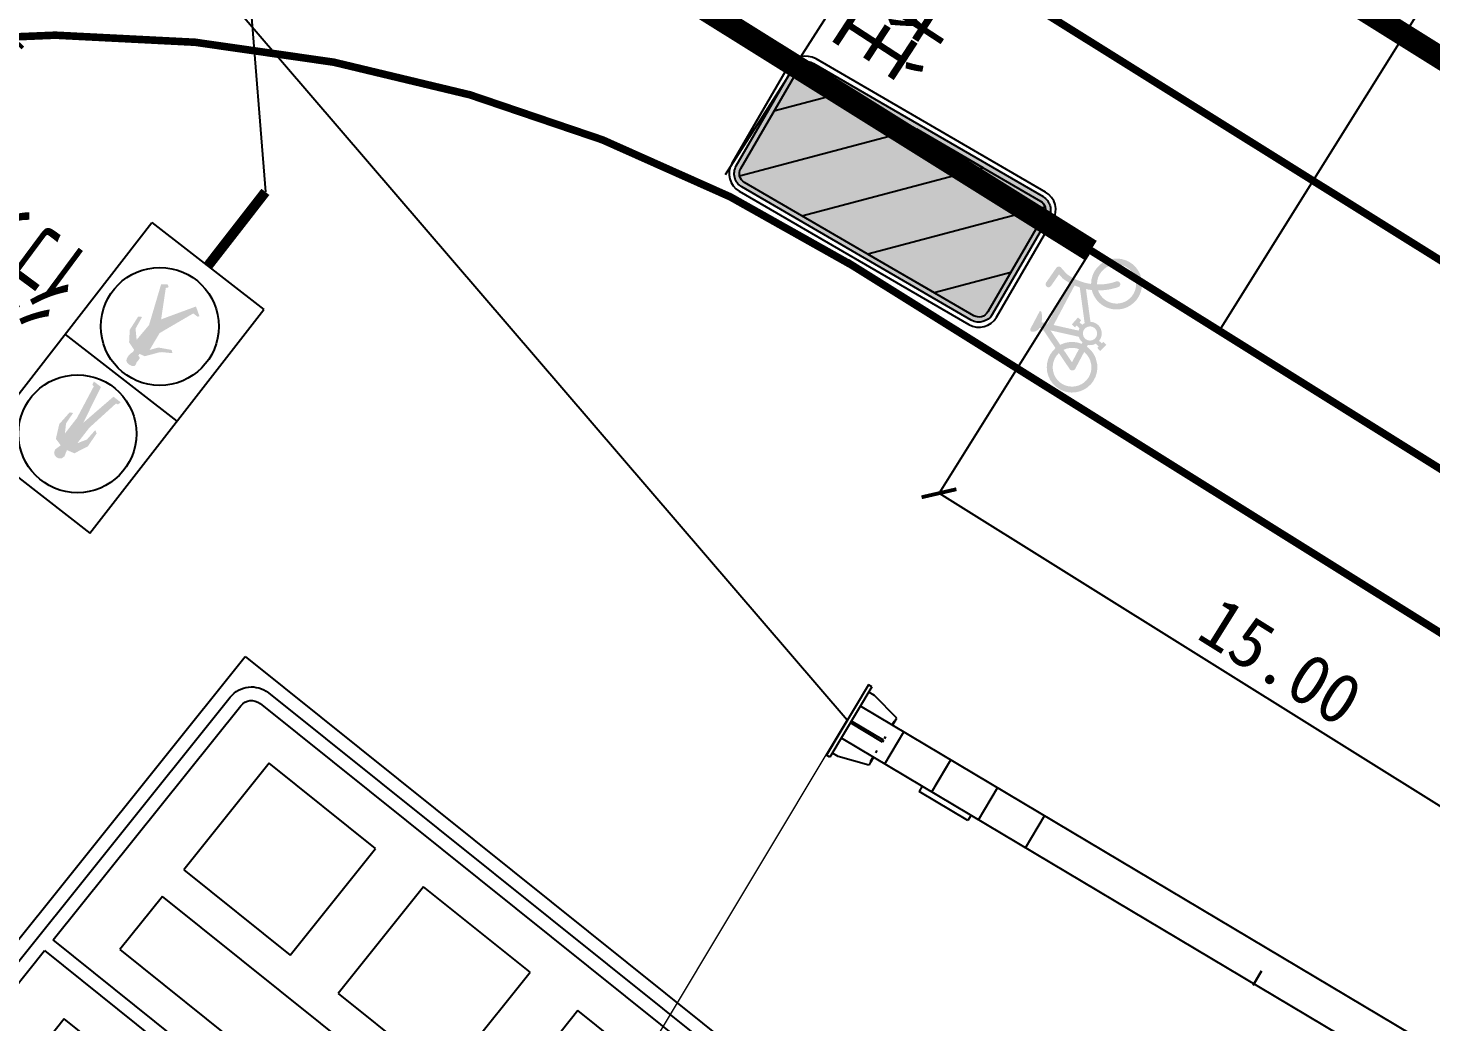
# Model space of a CAD drawing. Header units: millimetres. Extents: x 67546 to 67853, y 50670 to 50921.
# Drawn here: x 67696.48 to 67724.23, y 50739.02 to 50758.68 of the extents above; entities that cross this region are included whole.
import ezdxf

# ---------------------------------------------------------------- set-up
doc = ezdxf.new("R2010")
doc.units = ezdxf.units.MM
doc.linetypes.add('JTSS01', pattern=[6, 2, -4])
doc.linetypes.add('JTSS02', pattern=[2, 1, -1])
for name, color, linetype in [('@-中心线', 2, 'Continuous'), ('@-交通信号', 7, 'Continuous'), ('@-交通标志', 7, 'Continuous'), ('@-设计标注', 7, 'Continuous'), ('@-辅助设计', 4, 'Continuous'), ('@-道路边线', 7, 'Continuous'), ('@-隔离栏', 7, 'Continuous'), ('交通标志', 7, 'Continuous')]:
    doc.layers.add(name, color=color, linetype=linetype)
doc.layers.add('@-道路标线', color=7, linetype='Continuous', lineweight=0)
doc.layers.get('0').off()
doc.styles.add('--黑体', font='simhei.ttf')
doc.styles.add('宋体', font='')
doc.styles.add('黑体', font='simhei.ttf', dxfattribs={"width": 0.8})
doc.styles.get('宋体').set_extended_font_data('SimSun')
doc.linetypes.add('FENCELINE1', pattern='A,6.349999999999998,-2.54,[133,ltypeshp.shx,S=2.54,R=0,X=-2.54,Y=0],-2.54,25.4', length=36.83)
doc.dimstyles.new('标志标注', dxfattribs={"dimtxt": 1, "dimasz": 0.5, "dimexe": 0, "dimexo": 0, "dimgap": 0.25, "dimtad": 1, "dimzin": 0, "dimdsep": 46, "dimtxsty": '--黑体', "dimblk": 'ARCHTICK', "dimcen": 0.09, "dimadec": 0, "dimazin": 0, "dimtfac": 1, "dimtix": 1, "dimtmove": 1, "dimatfit": 0, "dimfxl": 1, "dimtolj": 1, "dimtzin": 0, "dimarcsym": 0})

# ---------------------------------------------------------------- blocks, each defined once
blk = doc.blocks.new('A$C3CD052C4')
at = {"layer": '@-交通信号'}
h = blk.add_hatch(color=256, dxfattribs=at)
h.paths.add_polyline_path([(0.1983859571773792, 4.356085207038632), (0.3037263108562911, 4.182178008431947), (0.3200045453995699, 3.934058719638415), (0.3810483660345199, 3.966599105235218), (0.4013966001366498, 4.275731142948644), (0.2752394003473455, 4.548255585470542), (0.1207051664969185, 4.589344146314033), (0.1368730835529277, 4.649943680897195), (0.157221317771473, 4.715024181221452), (0.1409426421305398, 4.776036930097689), (0.1002470557141351, 4.8142541802099), (0.04286595714802388, 4.829918102943338), (-0.01451514147629496, 4.814254180208081), (-0.05521072783449199, 4.77603693009587), (-0.07148940341721755, 4.715024181205081), (-0.05114116919867229, 4.649943680909928), (-0.03497325220087077, 4.589344146312214), (-0.1895074860512977, 4.548255585452353), (-0.3156646858988097, 4.275731142926816), (-0.2953164516802644, 3.966599105244313), (-0.2342726311035221, 3.934058719632958), (-0.2179943965602433, 4.182178008441042), (-0.1126540429395391, 4.356085207034994), (-0.1126540428813314, 3.967285207005261), (-0.2342726310889702, 3.267445207033234), (-0.279085850372212, 3.25705659617779), (-0.2912468931463081, 3.189701124136263), (-0.1126540429249872, 3.189685207004004), (0.04286595720623154, 3.967285207021632), (0.1983859571919311, 3.189685207022194), (0.3769788072968367, 3.18970112414172), (0.3648177647555713, 3.257056596183247), (0.3200045454141218, 3.267445207024139), (0.1983859571773792, 3.967285207023451)])
h.paths.add_polyline_path([(-0.06118429476919118, 1.636378291499568), (-0.3482229192304658, 0.9205713478113466), (-0.4579572204529541, 0.9188305799580121), (-0.4771172687906073, 0.8874937784821668), (-0.3065058634529123, 0.7793136970540218), (0.08171556417073589, 1.403055258662789), (0.3901159533270402, 0.8554683633010427), (0.3610900809726445, 0.822830726599932), (0.3647185906738741, 0.7974457475393137), (0.4082571785402251, 0.7793136970467458), (0.506219883376616, 0.8590945566884329), (0.2014475629403023, 1.638771373256532), (0.2159607196663273, 2.019543891745343), (0.3683466593938647, 1.85998217249653), (0.408250562948524, 1.595980882662843), (0.4737198686198099, 1.636111189556686), (0.4445396291994257, 1.94701568977689), (0.3030383364821319, 2.150094438551605), (0.1325111714249942, 2.208116783383957), (0.1252545931201894, 2.251633812893488, 0.2072279350689316), (0.1346140927344095, 2.450030692549262, 0.0711061981058181), (0.1193633821385447, 2.472137523831407, 0.0975891202728249), (0.1034852991870139, 2.48372346323049, 0.0222332267681968), (0.08456203251262195, 2.491531811232562, 0.0407986121601978), (0.07378418094594963, 2.494460636444273, 0.0459787038497324), (0.04555813709157519, 2.49706172911101, 0.0363583218134128), (0.009835170960286632, 2.494460636444273, 0.02830864803348), (-0.00935821476741694, 2.490530535462312, 0.0246906909628924), (-0.03075985630857758, 2.483723463228671, 0.079384576499933), (-0.05583795587881468, 2.469505774046411, 0.1243502617140169), (-0.06706480044522323, 2.454712290782481, 0.0811445592898371), (-0.07183741006883793, 2.435193731856998, 0.0695555518301039), (-0.0704105976910796, 2.411836468469119, 0.0047304574096672), (-0.06829578496399336, 2.401883111553616, 0.0090106909384495), (-0.06704230702598579, 2.39668994594831, 0.057141586892112), (-0.06096273110597394, 2.380969756777631, -0.0682413411958788), (-0.05615765994298272, 2.367678773531225, -0.1243534000053011), (-0.05688904688577168, 2.34781299745373, 0.0894556629479959), (-0.05978576498455368, 2.320536050174269, 0.0148189027599731), (-0.05776430989499204, 2.300840494513977, -0.0224194918720017), (-0.05592311613145284, 2.279750535453786, 0.0428473774026392), (-0.05615765994298272, 2.26976586341334, 0.1828745618122536), (-0.05377668564324267, 2.264489678782411, 0.101618928131842), (-0.04527257199515589, 2.258886470561265, 0.0299215739039949), (-0.001733984012389556, 2.249434136931086), (-0.001733984012389556, 2.204490589996567), (-0.1098946226702537, 2.1785597586113), (-0.1807460487616481, 2.085614511275708), (-0.2914515398006188, 1.939557423202132), (-0.3313056047336431, 1.904149619640521), (-0.5062198836385505, 1.793500335124918), (-0.4530814243044006, 1.753666386819532), (-0.2629672755283536, 1.852729243923022), (-0.2161719821888255, 1.877593834708023), (-0.1098946225974942, 2.021437714965941)])
for p, q in [((-1.402307950018439, 5.60923179994461), (-1.402307949960232, -1.2732925824821e-11)), ((1.402307949902024, 5.609231799970075), (-1.402307950018439, 5.60923179994461)), ((1.402307949902024, 5.609231799970075), (1.402307949960232, 1.2732925824821e-11)), ((1.402307949989336, 2.804615899991404), (-1.402307950047543, 2.804615899995042)), ((1.402307949960232, 1.2732925824821e-11), (-1.402307949960232, -1.2732925824821e-11))]:
    blk.add_line(p, q, dxfattribs=at)
at = {"layer": '@-交通信号', "color": 1}
blk.add_circle((-1.01863406598568e-10, 4.206923849938903), 1.166399999991831, dxfattribs=at)
at = {"layer": '@-交通信号', "color": 3}
blk.add_circle((0.01579213106015231, 1.529717030643951), 1.166399999991831, dxfattribs=at)
blk = doc.blocks.new('A$C5D3B22B4')
at = {"layer": '@-交通信号'}
for p, q in [((0.4413993451016722, 17.24206643283105), (1.1784147653525, 17.24206643283105)), ((0.4413993451016722, 17.24206643283105), (0.4413993451016722, 16.72376884262667)), ((1.105069848650601, 17.24206643283105), (0.5147442618035711, 17.24206643283105)), ((1.105069848650601, 17.24206643283105), (0.5147442618035711, 17.24206643283105)), ((0.5147442618035711, 17.24206643283105), (0.5147442618035711, 17.24206643283105)), ((0.5147442618035711, 17.24206643283105), (0.5147442618035711, 17.24206643283105)), ((0.5147442618035711, 17.24206643283105), (0.5147442618035711, 17.24206643283105)), ((1.1784147653525, 17.24206643283105), (1.1784147653525, 0.0809907138827839)), ((1.1784147653525, 17.07442647273456), (0.4413993451016722, 17.07442647273456)), ((0.1153616927622352, 16.70260056157349), (0.1153616927622352, 15.69368050578487)), ((0.1153616927622352, 16.70260056157349), (0.2495233541849302, 16.70260056157349)), ((0.1824425234663067, 16.70260056157349), (0.1824425234663067, 15.69368050578487)), ((0.2495233541849302, 16.70260056157349), (0.809907055227086, 16.76442361522641)), ((0.2495233541849302, 16.70260056157349), (0.2495233541849302, 15.69368050578487)), ((0.809907055227086, 16.76442361522641), (0.809907055227086, 15.51163263688795)), ((0.809907055227086, 15.5105133279194), (0.809907055227086, 16.69353855771806)), ((-13.85681291895162, 16.3839729569936), (-19.01916506013367, 16.36813209847242)), ((-6.75872682291083, 16.40460298876314), (-13.85681291895162, 16.3839729569936)), ((0.1153616927622352, 16.44111264106868), (-6.75872682291083, 16.40460298876314)), ((-0.02233867958420888, 16.63465959109271), (-0.6277825429860968, 16.49763751473802)), ((-0.6277825429860968, 16.49763751473802), (-0.6277825429860968, 16.43890202417424)), ((0.1153616927622352, 16.63465959109271), (-0.02233867958420888, 16.63465959109271)), ((-19.01916506013367, 16.36813209847242), (-19.33041515065997, 16.36658324647942)), ((-0.627029175448115, 16.21960691784443), (-0.6268592473934405, 16.17667414951393)), ((-0.627029175448115, 16.21960691784443), (0.1153616927622352, 16.21960691784443)), ((-0.6268592473934405, 16.17667414951393), (0.1153616927622352, 16.17667414951393)), ((-19.01916506013367, 16.01543425421369), (-19.29370332800318, 16.01717393904255)), ((-13.85373341885861, 16.00429684719165), (-19.01916506013367, 16.01543425421369)), ((-6.75872682291083, 15.98979226334086), (-13.85373341885861, 16.00429684719165)), ((0.1153616927622352, 15.95516842628967), (-6.75872682291083, 15.98979226334086)), ((-0.6277825429860968, 15.95726485926753), (-0.6277825429860968, 15.90975372742651)), ((-0.02233867958420888, 15.77273165107181), (-0.6277825429860968, 15.90975372742651)), ((0.1153616927622352, 15.77273165107181), (-0.02233867958420888, 15.77273165107181)), ((0.1153616927622352, 15.69368050578487), (0.2495233541849302, 15.69368050578487)), ((0.5147442618035711, 15.50372726831847), (0.2495233541849302, 15.69368050578487)), ((0.4413993451016722, 15.55625745722318), (0.4413993451016722, 0.0809907138827839)), ((0.5147442618035711, 15.50372726831847), (0.809907055227086, 15.50372726831847)), ((0.8904059988853987, 9.580596452478858), (1.212401773533202, 9.580596452478858)), ((0.8913895225996384, 9.577645881428907), (1.215352344690473, 9.577645881428907)), ((1.1784147653525, 4.319504131372014), (0.4413993451016722, 4.319504131372014)), ((1.1784147653525, 3.239628098528556), (0.4413993451016722, 3.239628098528556)), ((1.175710075112875, 3.065762893780629), (1.299130259663798, 3.065762893780629)), ((1.299130259663798, 3.065762893780629), (1.299130259663798, 1.940892026235815)), ((1.029931805227534, 2.159752065686916), (0.4413993451016722, 2.159752065686916)), ((1.1784147653525, 2.159752065686916), (0.4413993451016722, 2.159752065686916)), ((1.175710075112875, 2.160546679939216), (0.4441040353267454, 2.160546679939216)), ((1.028128678401117, 2.160546679939216), (0.4441040353267454, 2.160546679939216)), ((1.175710075112875, 1.940892026235815), (1.299130259663798, 1.940892026235815)), ((1.1784147653525, 1.079876032843458), (0.4413993451016722, 1.079876032843458)), ((0.2806895182875451, 0.8188976695801102), (0.1196916309563676, 0.2151556149183307)), ((0.3671628650772618, 0.8188976695801102), (0.2806895182875451, 0.8188976695801102)), ((0.4413993451016722, 0.8099070246335032), (0.3543977392691886, 0.8099070246335032)), ((0.4441040353267454, 0.8188976695801102), (0.3576306885224767, 0.8188976695801102)), ((0.3820061610458652, 0.8099070246335032), (0.4359999647276709, 0.8099070246335032)), ((0.7113683635107009, 0.8099070246335032), (0.7545634064445039, 0.8099070246335032)), ((0.7114995000010822, 0.8188976695801102), (0.7544322699541226, 0.8188976695801102)), ((0.7884406702505657, 0.8188976695801102), (0.7884406702505657, 0.0809907138827839)), ((0.7884406702505657, 0.8188976695801102), (0.8313734402036062, 0.8188976695801102)), ((0.8313734402036062, 0.8188976695801102), (0.8313734402036062, 0.0809907138827839)), ((1.029931805227534, 0.8099070246335032), (1.08392560890934, 0.8099070246335032)), ((1.175710075112875, 0.8188976695801102), (1.284665417959332, 0.8188976695801102)), ((1.1784147653525, 0.8099070246335032), (1.28803570799937, 0.8099070246316842)), ((1.252651245362358, 0.8188976695801102), (1.361606588208815, 0.8188976695801102)), ((1.361606588208815, 0.8188976695801102), (1.522604475525441, 0.2151556149183307)), ((0, 0.0809907138827839), (1.61981411043962, 0.0809907138827839)), ((0, 0.0809907138827839), (0, 0)), ((0, 0), (1.61981411043962, 0)), ((0.1196916309563676, 0.2151556149183307), (0.1196916309563676, 0.0809907138827839)), ((1.522604475525441, 0.2151556149183307), (1.522604475525441, 0.0809907138827839)), ((1.61981411043962, 0.0809907138827839), (1.61981411043962, 0))]:
    blk.add_line(p, q, dxfattribs=at)
blk = doc.blocks.new('A$C1B03350C')
at = {"layer": '@-交通标志'}
for p, q in [((23.47153971344466, 21.95275143500765), (0.5451946053095043, 20.91102217337463)), ((24.39071259153074, 1.723623394561557), (23.47153971344466, 21.95275143500765)), ((22.6746302303532, 21.64626281267845), (1.36661536514525, 20.67806738127836)), ((22.68688586872535, 21.37654110548025), (1.378871003517403, 20.40834567408016)), ((23.23848725849761, 15.18519747811948), (22.96886321425204, 21.11907503663967)), ((24.08422396925975, 2.520532877798514), (23.23858492140657, 21.13133067501182)), ((15.23855586949734, 20.22726749971041), (17.93577294104266, 20.34982388343193)), ((17.93577294104266, 20.34982388343193), (18.05816955404821, 17.65259955812068)), ((19.14952062320894, 20.40497425610662), (21.84673769475425, 20.52753063982816)), ((19.2719172362727, 17.70774993079538), (19.14952062320894, 20.40497425610662)), ((21.84673769475425, 20.52753063982816), (21.96913430781801, 17.8303063145169)), ((11.32759111572754, 20.04956074331417), (14.02480818727285, 20.17211712703572)), ((14.02480818727285, 20.17211712703572), (14.14720480033661, 17.47489280172447)), ((15.3609524825029, 17.53004317439915), (15.23855586949734, 20.22726749971041)), ((21.96913430781801, 17.8303063145169), (19.2719172362727, 17.70774993079538)), ((18.05816955404821, 17.65259955812068), (15.3609524825029, 17.53004317439915)), ((7.565160849075752, 16.50012086982603), (21.99977340357377, 17.15600204964283)), ((21.99977340357377, 17.15600204964283), (22.06097171013475, 15.80738988692172)), ((22.06097171013475, 15.80738988692172), (7.626359155578527, 15.15150870710492)), ((1.3910289789806, 14.19249076997509), (23.23848725849761, 15.18519747811948)), ((23.25074289686977, 14.91547577090675), (1.403284617352753, 13.92276906276236)), ((23.53262257948749, 8.711876505173832), (23.25074289686977, 14.91547577090675)), ((19.4426703763916, 13.93160850084966), (22.13988744793691, 14.05416488457119)), ((22.13988744793691, 14.05416488457119), (22.26228406100067, 11.35694055924539))]:
    blk.add_line(p, q, dxfattribs=at)
for major_axis, ratio, start_param, end_param in [((-0.3818376618308354, 0.3818376618308354), 0.999999999997, 3.972397671792172, 5.543193998575517), ((-0.1909188309345989, 0.1909188309345989), 0.9999999998229844, 3.97239767187882, 5.543193998487643)]:
    blk.add_ellipse((22.69914150709751, 21.10681939826751), major_axis=major_axis, ratio=ratio, start_param=start_param, end_param=end_param, dxfattribs=at)
blk = doc.blocks.new('A$C348E0356')
at = {"layer": '交通标志', "lineweight": 15}
h = blk.add_hatch(color=1, dxfattribs=at)
h.paths.add_polyline_path([(3.003229652764275, 1.581825583154568), (2.699315253586973, 2.053429645515278), (2.345612207427619, 1.825493846656171), (2.649526606546714, 1.35388978429546)])
h.paths.add_polyline_path([(1.699794109328649, 2.827652479812969), (2.00370850827312, 2.356048417277634), (2.357411554490681, 2.58398421613674), (2.053497155546209, 3.055588278657522)])
h.paths.add_polyline_path([(2.00370850827312, 2.356048417277634), (1.473153939063194, 2.014144718996249), (1.815057638159487, 1.483590148374786), (2.345612207427619, 1.825493846656171), (2.212649657740256, 2.031820624353712)])
h.paths.add_polyline_path([(2.11897203727858, 1.011986086014075), (1.815057638159487, 1.483590148374786), (1.284503068891353, 1.141686450093402), (1.588417468068655, 0.6700823877326914)])
h.paths.add_polyline_path([(1.169239540060515, 2.485748781531583), (0.6386849708505907, 2.143845083250199), (0.9425993697950616, 1.672241020714864), (1.473153939063194, 2.014144718996249)])
h.paths.add_polyline_path([(0.9425993697950616, 1.672241020714864), (0.5888963236357087, 1.444305221855755), (0.9308000227320008, 0.9137506512342952), (1.284503068891353, 1.141686450093402), (1.151540519262198, 1.348013227790942)])
at = {"layer": '交通标志', "lineweight": 25}
for p, q in [((1.768577406415715, 3.497717086982446), (6.21755607426e-05, 2.358038092701462)), ((1.863550656125879, 3.350340817545656), (0.0950354252709076, 2.210661823264671)), ((1.863550656125879, 3.350340817545656), (1.768577406415715, 3.497717086982446)), ((2.053497155546209, 3.055588278657522), (1.699794109328649, 2.827652479812969)), ((2.357411554490681, 2.58398421613674), (2.053497155546209, 3.055588278657522)), ((1.699794109328649, 2.827652479812969), (1.169239540060515, 2.485748781531583)), ((2.00370850827312, 2.356048417277634), (1.699794109328649, 2.827652479812969)), ((2.357411554490681, 2.58398421613674), (2.00370850827312, 2.356048417277634)), ((2.699315253586973, 2.053429645515278), (2.357411554490681, 2.58398421613674)), ((0.0950354252709076, 2.210661823264671), (6.21755607426e-05, 2.358038092701462)), ((1.169239540060515, 2.485748781531583), (0.6386849708505907, 2.143845083250199)), ((1.473153939063194, 2.014144718996249), (1.169239540060515, 2.485748781531583)), ((2.00370850827312, 2.356048417277634), (1.473153939063194, 2.014144718996249)), ((2.345612207427619, 1.825493846656171), (2.00370850827312, 2.356048417277634)), ((3.003229652764275, 1.581825583154568), (2.566352703957818, 2.259756423212819)), ((0.6386849708505907, 2.143845083250199), (0.2849819246330298, 1.91590928439109)), ((0.9425993697950616, 1.672241020714864), (0.6386849708505907, 2.143845083250199)), ((1.473153939063194, 2.014144718996249), (0.9425993697950616, 1.672241020714864)), ((1.815057638159487, 1.483590148374786), (1.473153939063194, 2.014144718996249)), ((2.649526606546714, 1.35388978429546), (2.212649657740256, 2.031820624353712)), ((2.699315253586973, 2.053429645515278), (2.345612207427619, 1.825493846656171)), ((0.5888963236357087, 1.444305221855755), (0.2849819246330298, 1.91590928439109)), ((0.9425993697950616, 1.672241020714864), (0.5888963236357087, 1.444305221855755)), ((1.284503068891353, 1.141686450093402), (0.9425993697950616, 1.672241020714864)), ((2.11897203727858, 1.011986086014075), (1.68209508853033, 1.689916926072328)), ((2.345612207427619, 1.825493846656171), (1.815057638159487, 1.483590148374786)), ((0.9308000227320008, 0.9137506512342952), (0.5888963236357087, 1.444305221855755)), ((1.815057638159487, 1.483590148374786), (1.284503068891353, 1.141686450093402)), ((3.003229652764275, 1.581825583154568), (2.649526606546714, 1.35388978429546)), ((1.234714421851094, 0.442146588873584), (0.7978374730446376, 1.120077428931835)), ((1.284503068891353, 1.141686450093402), (0.9308000227320008, 0.9137506512342952)), ((1.588417468068655, 0.6700823877326914), (1.151540519262198, 1.348013227790942)), ((3.193176151951773, 1.287073044106364), (1.424660921038593, 0.1473940498253796)), ((3.288149401603732, 1.139696774669572), (1.519634170748758, 1.7780388589e-05)), ((2.649526606546714, 1.35388978429546), (2.11897203727858, 1.011986086014075)), ((3.288149401603732, 1.139696774669572), (3.193176151951773, 1.287073044106364)), ((2.11897203727858, 1.011986086014075), (1.588417468068655, 0.6700823877326914)), ((1.588417468068655, 0.6700823877326914), (1.234714421851094, 0.442146588873584)), ((1.519634170748758, 1.7780388589e-05), (1.424660921038593, 0.1473940498253796))]:
    blk.add_line(p, q, dxfattribs=at)
for centre, major_axis, ratio, start_param, end_param in [((1.958523905836044, 3.202964548094313), (0.0132628393479032, 0.1748249984116091), 0.9999999976595978, 0.648165981041317, 3.789758634631108), ((0.1900086749810725, 2.06328555382788), (-0.1748249984686601, 0.0132628393522313), 0.999999997006934, 2.218962305269292, 5.360554958859085), ((3.098202902416232, 1.434449313717776), (-0.1748249984686601, 0.0132628393522313), 0.999999997006934, -0.9226303483204992, 2.218962305269292), ((1.329687671561259, 0.2947703194367932), (0.0132628393608787, 0.1748249985826468), 0.9999999959073038, 3.789758633994535, 6.931351287584327)]:
    blk.add_ellipse(centre, major_axis=major_axis, ratio=ratio, start_param=start_param, end_param=end_param, dxfattribs=at)
blk = doc.blocks.new('A$C3C0A0687')
at = {"layer": '交通标志', "linetype": 'ByBlock', "lineweight": -3}
for points in [[(0.51630682812538, 0.9557776210713198), (0.2803620946360752, 0.9608847109484486), (0.259674049098976, 0.0051084273000015), (0.4956187825882809, 1.3374228729e-06)], [(0.2649107784296911, 0.5038333508418873, 1), (-2.7183474567e-06, 0.5038333508418873, 1)]]:
    blk.add_hatch(color=14, dxfattribs=at).paths.add_polyline_path(points)
at = {"layer": '交通标志', "color": 14}
blk.add_circle((0.1324540300411172, 0.5038333508418873), 0.1324567483885739, dxfattribs=at)
blk = doc.blocks.new('A$C59555438')
at = {"layer": '交通标志'}
h = blk.add_hatch(color=1, dxfattribs=at)
edge = h.paths.add_edge_path(flags=16)
edge.add_arc((0.3505040291111072, -0.2000641846525468), 0.2015999999999083, 105.28331680243821, 195.2833168024382, ccw=False)
edge.add_line((0.2973638451967417, -0.0055939276630852), (5.360870505988714, 1.378040152772654))
edge.add_arc((5.414010689903078, 1.183569895783192), 0.2015999999999011, 15.283316802438208, 105.28331680244241, ccw=False)
edge.add_line((5.608480946892087, 1.236710079697104), (6.193512939698848, -0.9042558261298836))
edge.add_arc((5.999042682709839, -0.957396010043567), 0.2015999999998938, -74.71668319756589, 15.283316802438208, ccw=False)
edge.add_line((6.052182866622387, -1.151866267033027), (0.9886762058304157, -2.535500347468768))
edge.add_arc((0.9355360219160502, -2.34103009047908), 0.2015999999999011, 195.2833168024382, 285.2833168024382, ccw=False)
edge.add_line((0.7410657649270433, -2.394170274392763), (0.1560337721202814, -0.2532043685657754))
edge = h.paths.add_edge_path()
edge.add_arc((0.3503419572534767, -0.1999667472398414), 0.302399999999848, 105.28331680243821, 195.2833168024382, ccw=False)
edge.add_line((0.2706316813819285, 0.0917386382445784), (5.334390413281653, 1.475441598648558))
edge.add_arc((5.414100689153202, 1.18373621316391), 0.302399999999848, 15.283316802436786, 105.28331680243821, ccw=False)
edge.add_line((5.705806074638529, 1.263446489034095), (6.290910140045524, -0.8777831715638058))
edge.add_arc((5.999204754560196, -0.9574934474339896), 0.302399999999848, -74.71668319756168, 15.283316802438208, ccw=False)
edge.add_line((6.078915030429924, -1.249198832918409), (1.015156298530199, -2.632901793322389))
edge.add_arc((0.9354460226604712, -2.341196407837741), 0.3023999999998553, 195.2833168024382, 285.2833168024382, ccw=False)
edge.add_line((0.6437406371751422, -2.420906683708153), (0.05863657176814741, -0.2796770231102528))
for points in [[(2.254681827422053, -2.189556589226748), (3.715157706097762, -1.790472647057248), (5.513923373892131, 1.358669911795209, 0.19887857131623), (5.360870506072387, 1.378040152808353), (4.094864884389901, 1.032096394553322)], [(0.3955562100963739, -1.12975365046673), (0.7410657650125358, -2.394170274357747, 0.198946163876398), (0.8356233380946132, -2.516130106418776), (2.634389005716446, 0.6330124523843621), (1.17391312721698, 0.2339285102629444)], [(5.175633584771317, -1.391388704888339), (6.052182866707878, -1.151866266997557, 0.4142135623731015), (6.193512939784341, -0.904255826094868), (5.953990501893699, -0.0277065441587444)]]:
    blk.add_hatch(color=1, dxfattribs=at).paths.add_polyline_path(points)
at = {"layer": '交通标志', "true_color": 0xffffff}
for points in [[(5.953990501893696, -0.0277065441587435), (5.608480946977579, 1.236710079732119, 0.1989461638801886), (5.513923373892131, 1.358669911795209), (3.715157706097762, -1.79047264705725), (5.175633584771319, -1.391388704888339)], [(4.094864884389901, 1.032096394553322), (2.634389005716448, 0.6330124523843624), (0.8356233380946132, -2.516130106418776, 0.1988785713200205), (0.9886762059159082, -2.535500347433525), (2.254681827422053, -2.189556589226748)], [(1.17391312721698, 0.2339285102629444), (0.2973638452822342, -0.0055939276273875, 0.4142135623730847), (0.1560337722057739, -0.2532043685307599), (0.3955562100963739, -1.12975365046673)]]:
    blk.add_hatch(color=7, dxfattribs=at).paths.add_polyline_path(points)
at = {"layer": '交通标志', "color": 1}
for points in [[(0.5464096677369527, -2.447644689311118, 0.414213562373091), (1.041630549543697, -2.730304835463357), (6.10565303610565, -1.346529802489839, 0.414213562373091), (6.388313182256754, -0.8513089206835502), (5.803137044251343, 1.290184494685945, 0.414213562373091), (5.307916162444597, 1.572844640838184), (0.2438936758826458, 0.1890696078644396, 0.414213562373091), (-0.038766470268456, -0.3061512739420777), (0.5464096677369527, -2.447644689311118)], [(0.0586365718536399, -0.2796770230750099, -0.4142135623730951), (0.270631681467421, 0.09173863827959401), (5.334390413368963, 1.475441598683801, -0.414213562373091), (5.705806074722204, 1.263446489069564), (6.290910140131018, -0.87778317152879, -0.414213562373091), (6.078915030515418, -1.249198832883166), (1.015156298615693, -2.632901793286919, -0.414213562373091), (0.6437406372606347, -2.420906683673138), (0.0586365718536399, -0.2796770230750099)], [(0.1560337722057739, -0.2532043685307599, -0.4142135623730847), (0.2973638452822342, -0.0055939276273875), (5.360870506072387, 1.378040152808353, -0.4142135623731015), (5.608480946977579, 1.236710079732119), (6.193512939784341, -0.904255826094868, -0.4142135623731015), (6.052182866707878, -1.151866266997557), (0.9886762059159082, -2.535500347433525, -0.4142135623731015), (0.7410657650125358, -2.394170274357747), (0.1560337722057739, -0.2532043685307599)]]:
    blk.add_lwpolyline(points, format="xyb", dxfattribs=at)
for points in [[(5.513923373891883, 1.358669911794777), (3.71515770609767, -1.790472647057413)], [(2.254681827422245, -2.189556589226413), (4.094864884389608, 1.032096394552809)], [(2.634389005716001, 0.6330124523835821), (0.8356233380945923, -2.516130106418812)], [(1.173913127217019, 0.2339285102630129), (0.3955562100964016, -1.129753650466682)], [(5.175633584771276, -1.391388704888413), (5.953990501893713, -0.0277065441587183)]]:
    blk.add_lwpolyline(points, dxfattribs=at)
at = {"layer": '交通标志', "color": 7}
for points in [[(4.094864884389608, 1.032096394552809), (2.634389005716001, 0.6330124523835821)], [(3.71515770609767, -1.790472647057413), (5.175633584771276, -1.391388704888413)]]:
    blk.add_lwpolyline(points, dxfattribs=at)
at = {"layer": '交通标志', "color": 1, "lineweight": 0}
for centre, radius, start, end in [((0.3503419573371502, -0.1999667472043711), 0.302399999999848, 105.2833168024516, 195.2833168019546), ((5.999204754645687, -0.9574934473989742), 0.3023999999998538, 285.2833168024517, 15.28331680195462), ((0.935446022745964, -2.341196407802725), 0.3023999999998538, 195.2833168019546, 285.2833168024517)]:
    blk.add_arc(centre, radius, start, end, dxfattribs=at)
blk = doc.blocks.new('A$C00990124')
at = {"layer": '@-交通标志'}
blk.add_line((4.03863356891088, 8.375682107638568), (7.842989163240419, 9.514135432895273), dxfattribs=at)
at = {"layer": '@-交通标志', "color": 0, "lineweight": -3}
blk.add_line((4.058251671376638, 8.35589451668784), (-1.7789425328e-06, 3.746898548211901), dxfattribs=at)
at = {"layer": '@-交通标志', "lineweight": 0, "ltscale": 0.5, "rotation": 18.7745132221656}
blk.add_blockref('A$C348E0356', (7.610208364087156, 6.313692850992083), dxfattribs=at)
at = {"layer": '@-交通标志', "rotation": 139.089048828602}
blk.add_blockref('A$C3C0A0687', (8.190717954887077, 9.704387176316233), dxfattribs=at)
at = {"layer": '@-交通标志', "color": 0, "lineweight": -3, "rotation": 305.8141268137496}
blk.add_blockref('A$C59555438', (1.830900762579403, 5.826271494384855), dxfattribs=at)
at = {"layer": '@-交通标志', "color": 0, "lineweight": -3, "style": '黑体', "width": 0.8}
blk.add_text('单柱', height=1.5, rotation=228.1137237925515, dxfattribs=at).set_placement((4.715823206817731, 8.34912640415132))
blk = doc.blocks.new('_ARCHTICK')
at = {"color": 0, "linetype": 'ByBlock', "const_width": 0.15}
blk.add_lwpolyline([(-0.5, -0.5), (0.5, 0.5)], dxfattribs=at)
blk = doc.blocks.new('*D74')
at = {"layer": '@-设计标注', "color": 0, "lineweight": -2, "transparency": 16777216}
for p, q in [((67717.49699778928, 50754.2798079125), (67714.49560406292, 50749.47657389698)), ((67714.49560406292, 50749.47657389698), (67727.21632550527, 50741.52778493349)), ((67730.21771923162, 50746.33101894901), (67727.21632550527, 50741.52778493349))]:
    blk.add_line(p, q, dxfattribs=at)
at = {"layer": 'Defpoints', "color": 0, "transparency": 16777216}
for p in [(67717.49699778928, 50754.2798079125), (67730.21771923162, 50746.33101894901), (67727.21632550527, 50741.52778493349)]:
    blk.add_point(p, dxfattribs=at)
at = {"layer": '@-设计标注', "color": 0, "lineweight": -2, "transparency": 16777216, "xscale": 0.5, "yscale": 0.5, "zscale": 0.5}
for p, rotation in [((67714.49560406292, 50749.47657389698), 148.0000000000385), ((67727.21632550527, 50741.52778493349), 328.0000000000385)]:
    blk.add_blockref('_ARCHTICK', p, dxfattribs=dict(at, rotation=rotation))
at = {"layer": '@-设计标注', "color": 0, "transparency": 16777216, "insert": (67721.25638130678, 50746.1429798025), "char_height": 1, "attachment_point": 5, "rotation": 328.00000000003854, "style": '--黑体'}
blk.add_mtext('\\A1;15.00', dxfattribs=at)
blk = doc.blocks.new('*D97')
at = {"layer": '@-设计标注', "color": 0, "lineweight": -2, "transparency": 16777216}
blk.add_line((67695.98864596944, 50763.52844450565), (67696.1159130602, 50758.5300644593), dxfattribs=at)
at = {"layer": 'Defpoints', "color": 0, "transparency": 16777216}
for p in [(67695.98864596944, 50763.52844450565), (67696.1159130602, 50758.5300644593), (67696.1159130602, 50758.5300644593)]:
    blk.add_point(p, dxfattribs=at)
at = {"layer": '@-设计标注', "color": 0, "lineweight": -2, "transparency": 16777216, "xscale": 0.5, "yscale": 0.5, "zscale": 0.5}
for p, rotation in [((67695.98864596944, 50763.52844450565), 91.45853095457419), ((67696.1159130602, 50758.5300644593), 271.4585309545742)]:
    blk.add_blockref('_ARCHTICK', p, dxfattribs=dict(at, rotation=rotation))
at = {"layer": '@-设计标注', "color": 0, "transparency": 16777216, "insert": (67696.80765267911, 50761.04848754282), "char_height": 1, "attachment_point": 5, "rotation": 271.45853095457414, "style": '--黑体'}
blk.add_mtext('\\A1;5.00', dxfattribs=at)

msp = doc.modelspace()

# ---------------------------------------------------------------- hatches: boundary and pattern name
at = {"layer": '@-道路标线'}
h = msp.add_hatch(color=7, dxfattribs=at)
edge = h.paths.add_edge_path()
edge.add_line((67716.53876826064, 50752.73488272368), (67716.48181413612, 50752.74767864586))
edge.add_ellipse((67716.07737074334, 50752.95959068117), major_axis=(-0.294394630429992, 0.3490151165421425), ratio=0.9999805706952836, start_angle=200.1195756284293, end_angle=202.1999952957983, ccw=False)
edge.add_ellipse((67716.35158126912, 50752.82059085883), major_axis=(0.1149100332357679, 0.0969267380229854), ratio=0.9999999506772708, start_angle=219.8589830386828, end_angle=284.2785924977287, ccw=False)
edge.add_ellipse((67716.34247070835, 50752.71186497509), major_axis=(0.03273972851761595, 0.02761599661588862), ratio=0.9999998303205472, start_angle=113.18325781182659, end_angle=206.501347011118, ccw=False)
edge.add_line((67716.30419593754, 50752.73108930098), (67716.48967569442, 50753.08142403555))
edge.add_ellipse((67716.48683515153, 50753.03986230992), major_axis=(0.03184328155220946, 0.02685984262549533), ratio=0.9999998508462595, start_angle=310.81329457208363, end_angle=405.9425271505703, ccw=False)
edge.add_ellipse((67716.07737074334, 50752.95959068117), major_axis=(0.3490162879078428, 0.2943956184782341), ratio=0.999999995276094, start_angle=307.0992444217952, end_angle=329.14455822133897, ccw=False)
edge.add_line((67716.52270406693, 50752.85879681031), (67716.64391692256, 50752.83156383097))
edge.add_line((67716.64391692304, 50752.83156383176), (67717.07262933099, 50753.64131715652))
edge.add_ellipse((67717.65087352546, 50754.66848993617), major_axis=(-0.7600104331305128, 0.9010189129633899), ratio=0.9999997747193812, start_angle=102.93400800517048, end_angle=110.4751074252666, ccw=False)
edge.add_line((67716.94282712815, 50753.72608844774), (67716.8702421594, 50753.80773103808))
edge.add_line((67716.87024215989, 50753.80773103886), (67716.71018197715, 50753.57719732342))
edge.add_ellipse((67716.66197301054, 50753.61066893753), major_axis=(-0.03784060916535394, 0.04486136380470548), ratio=0.9999999969862579, start_angle=15.0799806736444, end_angle=195.0799806736443, ccw=False)
edge.add_line((67716.61376404364, 50753.64414055293), (67716.81289604446, 50753.93094917713))
edge.add_ellipse((67716.86455940214, 50753.90245290331), major_axis=(-0.03804159580121894, 0.04509964048127858), ratio=0.9999999565071804, start_angle=-94.40099306387123, end_angle=20.972252427922285, ccw=False)
edge.add_line((67716.91244523336, 50753.93692154722), (67717.02252898716, 50753.8131008398))
edge.add_ellipse((67717.65087352546, 50754.66848993617), major_axis=(0.8112959646659608, 0.684329028649221), ratio=0.9999999809832021, start_angle=193.5523853715453, end_angle=221.8935450160579)
edge.add_ellipse((67718.00809148158, 50753.61609432842), major_axis=(0.3853859938839992, 0.325073505028759), ratio=0.9999999808311439, start_angle=-98.18991527179861, end_angle=139.7104712913849, ccw=False)
edge.add_ellipse((67718.00809148158, 50753.61609432842), major_axis=(0.3853859927569909, 0.3250735040781261), ratio=0.9999999833191034, start_angle=153.487581228541, end_angle=261.8100847081013, ccw=False)
edge.add_ellipse((67717.65087352546, 50754.66848993617), major_axis=(0.9010187508633858, 0.760010296398983), ratio=0.9999999987140331, start_angle=217.7231741279261, end_angle=223.3859971820988, ccw=False)
edge.add_line((67717.40319924994, 50753.51605437975), (67717.49140896491, 50752.86849133972))
edge.add_ellipse((67717.48264968555, 50752.63745501931), major_axis=(0.1767276357335071, 0.1490699529693575), ratio=0.9999999485642296, start_angle=280.9424230675123, end_angle=407.6811191826454, ccw=False)
edge.add_line((67717.66255617871, 50752.49223740301), (67717.71538418451, 50752.44218017193))
edge.add_line((67717.7153841855, 50752.44218017351), (67717.74688115729, 50752.47318523639))
edge.add_line((67717.74688115601, 50752.47318523609), (67717.80699380585, 50752.41211887276))
edge.add_line((67717.80699380535, 50752.41211887197), (67717.68502213771, 50752.29205210845))
edge.add_line((67717.6850221377, 50752.29205210845), (67717.62490948866, 50752.35311847128))
edge.add_line((67717.62490948866, 50752.35311847128), (67717.65428083682, 50752.38203111287))
edge.add_line((67717.6542808384, 50752.38203111188), (67717.59686588695, 50752.4364347112))
edge.add_ellipse((67717.48264968555, 50752.63745501931), major_axis=(-0.1490699470323427, 0.1767276286949687), ratio=0.9999998710940378, start_angle=156.077858777343, end_angle=169.4568067655877, ccw=False)
edge.add_line((67717.54725199053, 50752.41546167125), (67717.51703599445, 50752.40882412053))
edge.add_ellipse((67717.48264968555, 50752.63745501931), major_axis=(0.1767276339232337, 0.14906995144239), ratio=0.99999997824153, start_angle=219.2364363992578, end_angle=238.4055656186149, ccw=False)
edge.add_line((67717.44005665947, 50752.41020990845), (67717.4214650277, 50752.3750939783))
edge.add_ellipse((67717.12803814402, 50751.96936891656), major_axis=(-0.322838753978768, 0.3827366184622535), ratio=0.999999957172602, start_angle=251.5529690226818, end_angle=283.97727336007733, ccw=False)
edge.add_line((67717.59326359553, 50752.15451059065), (67717.6244275708, 50752.035017124))
edge.add_ellipse((67717.12803814402, 50751.96936891656), major_axis=(0.3827366019810827, 0.3228387400768827), ratio=0.9999999765459381, start_angle=90.72597712170881, end_angle=327.3860601384187, ccw=False)
edge.add_line((67716.80037591928, 50752.34798430595), (67716.53876825797, 50752.73488272646))
edge = h.paths.add_edge_path(flags=16)
edge.add_line((67716.76261296305, 50752.80489631083), (67717.25834785115, 50752.69351920402))
edge.add_ellipse((67717.48264968555, 50752.63745501931), major_axis=(0.176727881901056, 0.1490701606119529), ratio=0.9999989921065656, start_angle=113.33312174311399, end_angle=125.81877227170509, ccw=False)
edge.add_line((67717.27577336358, 50752.74068627418), (67717.21816923592, 50752.79526912852))
edge.add_line((67717.21816923436, 50752.79526912951), (67717.18634423843, 50752.75931077178))
edge.add_line((67717.18634423891, 50752.75931077257), (67717.1221772433, 50752.81610186332))
edge.add_line((67717.12217724281, 50752.81610186253), (67717.2445815966, 50752.95440383665))
edge.add_line((67717.24458159611, 50752.95440383587), (67717.30874859459, 50752.89761274442))
edge.add_line((67717.30874859587, 50752.89761274471), (67717.27499313148, 50752.85947318999))
edge.add_line((67717.27499313148, 50752.85947318999), (67717.32795956731, 50752.80928478869))
edge.add_ellipse((67717.48264968555, 50752.63745501931), major_axis=(-0.1490699468905381, 0.1767276285268542), ratio=0.9999996316774112, start_angle=-12.801403836924408, end_angle=1.8475263374838278, ccw=False)
edge.add_line((67717.37644297883, 50752.84281967035), (67717.28017394485, 50753.54954754122))
edge.add_ellipse((67717.65087352546, 50754.66848993617), major_axis=(0.9010186835191508, 0.7600102395940471), ratio=0.9999999651228509, start_angle=206.1845881327514, end_angle=211.5225778991242, ccw=False)
edge.add_line((67717.1776855024, 50753.58888660198), (67716.76261296206, 50752.80489630925))
edge = h.paths.add_edge_path(flags=16)
edge.add_line((67716.7000691984, 50752.69864313), (67716.89390820614, 50752.41196954914))
edge.add_ellipse((67717.12803814402, 50751.96936891656), major_axis=(0.3827366044165242, 0.3228387421311809), ratio=0.9999999682488206, start_angle=387.44292668244736, end_angle=437.7305866839091, ccw=False)
edge.add_line((67717.3189205216, 50752.43226856132), (67717.33386185438, 50752.46048980345))
edge.add_ellipse((67717.48264968555, 50752.63745501931), major_axis=(-0.1490699674834752, 0.1767276529405004), ratio=0.9999998818253548, start_angle=66.12125378608778, end_angle=99.79606636223912, ccw=False)
edge.add_line((67717.26070531884, 50752.57268461758), (67716.70006919841, 50752.69864313))
edge = h.paths.add_edge_path(flags=16)
edge.add_line((67717.50346208319, 50752.49907562489), (67717.52175038749, 50752.50309301696))
edge.add_ellipse((67717.48264968555, 50752.63745501931), major_axis=(-0.02843144591164337, 0.1370170283302143), ratio=0.9999982862807512, start_angle=184.5028513073123, end_angle=536.8305418411982)
edge = h.paths.add_edge_path(flags=16)
edge.add_ellipse((67718.00809148158, 50753.61609432842), major_axis=(0.2956632649911329, 0.2493922856154551), ratio=0.9999999827594351, start_angle=158.9141864051265, end_angle=261.729474163011)
edge.add_ellipse((67718.00809148158, 50753.61609432842), major_axis=(0.2956632683319073, 0.2493922884334019), ratio=0.9999999726421697, start_angle=261.7294742455286, end_angle=501.1211886144014)
edge.add_ellipse((67717.65087352546, 50754.66848993617), major_axis=(0.8112959687239889, 0.6843290320721724), ratio=0.9999999693913519, start_angle=228.2603932092995, end_angle=249.2839976678984)
edge.add_ellipse((67718.02308457097, 50753.61208402496), major_axis=(0.04486264567313705, 0.03784169042277023), ratio=0.9999984609880854, start_angle=249.7117148502653, end_angle=428.8563375229205, ccw=False)
edge.add_ellipse((67717.65087352546, 50754.66848993617), major_axis=(0.9010187004510929, 0.7600102538761585), ratio=0.9999999672635289, start_angle=229.4454243372494, end_angle=249.28399770017649, ccw=False)
edge = h.paths.add_edge_path(flags=16)
edge.add_line((67716.96016106887, 50752.31398646051), (67717.1262503885, 50752.06835261986))
edge.add_line((67717.12625038899, 50752.06835262065), (67717.26366716564, 50752.32790586221))
edge.add_ellipse((67717.12803814402, 50751.96936891656), major_axis=(0.2930138727191059, 0.247157520352234), ratio=0.9999999719880538, start_angle=29.13147224983823, end_angle=75.82490958884358)
edge = h.paths.add_edge_path(flags=16)
edge.add_ellipse((67717.12803814402, 50751.96936891656), major_axis=(0.2930138773788397, 0.2471575242827243), ratio=0.9999999542659418, start_angle=92.82568757028405, end_angle=327.3860593604895)
edge.add_line((67717.50806187352, 50752.01962759298), (67717.48420347796, 50752.11110889908))
edge.add_ellipse((67717.12803814402, 50751.96936891656), major_axis=(0.2930138761108013, 0.2471575232131325), ratio=0.9999999059556514, start_angle=341.5529669549778, end_angle=371.5106501264239)
edge.add_line((67717.36583851966, 50752.27002645409), (67717.19427128539, 50751.94596973153))
edge.add_ellipse((67717.13387051657, 50751.97163550481), major_axis=(-0.0423140532634269, 0.05016478802461485), ratio=0.9999999181052606, start_angle=79.8263932664151, end_angle=206.8305000872452, ccw=False)
edge.add_line((67717.07702048136, 50751.9388474299), (67716.86673627286, 50752.2498422516))

# ---------------------------------------------------------------- linework, layer by layer
at = {"layer": '@-中心线', "color": 30, "linetype": 'Continuous', "ltscale": 0.08, "const_width": 0.1499999999999999, "flags": 128}
for points in [[(67706.65620896255, 50769.01333882353), (67740.57813280882, 50747.81656825419)], [(67716.01785522074, 50763.51728651438), (67740.73710858809, 50748.07098268304)]]:
    msp.add_lwpolyline(points, dxfattribs=at)
at = {"layer": '@-交通信号'}
msp.add_line((67691.44737898218, 50769.72941904398), (67712.68076250824, 50744.99297336464), dxfattribs=at)
at = {"layer": '@-交通信号', "linetype": 'Continuous', "lineweight": -3}
msp.add_line((67700.49471751635, 50763.96232134724), (67701.1708637212, 50755.43914321755), dxfattribs=at)
at = {"layer": '@-交通信号', "lineweight": 0, "ltscale": 0.5}
msp.add_line((67708.32025710799, 50737.73169163743), (67712.68076250805, 50744.99297336443), dxfattribs=at)
at = {"layer": '@-交通信号', "const_width": 0.2, "flags": 128}
msp.add_lwpolyline([(67700.03331295637, 50753.97513792683), (67701.1708637212, 50755.43914321755)], dxfattribs=at)
at = {"layer": '@-辅助设计'}
for points in [[(67728.78388371195, 50766.68342247635), (67720.04021585209, 50752.69062888979)], [(67717.49699778926, 50754.2798079125), (67730.21771923162, 50746.33101894901)]]:
    msp.add_lwpolyline(points, dxfattribs=at)
at = {"layer": '@-道路标线', "color": 7, "linetype": 'JTSS01', "flags": 128}
msp.add_lwpolyline([(67704.93397135379, 50766.25718251102, 0.15, 0.15, 0), (67730.3754142385, 50750.35960458402, 0.15, 0.15, 0), (67738.85589520005, 50745.06041194167, 0.15, 0.15, 0), (67844.53183306415, 50679.02675713613, 0, 0, 0)], format="xyseb", dxfattribs=at)
at = {"layer": '@-道路标线', "color": 7, "linetype": 'JTSS02', "ltscale": 1.5, "const_width": 0.4499999999999999, "flags": 128}
msp.add_lwpolyline([(67700.72645071332, 50764.75920879473), (67717.49699778926, 50754.2798079125)], dxfattribs=at)
at = {"layer": '@-道路标线', "color": 7, "linetype": 'Continuous', "const_width": 0.15, "flags": 128}
msp.add_lwpolyline([(67674.80067665638, 50748.86236163329), (67674.80067665638, 50748.86236163329, -0.3605988772160096), (67712.78350400069, 50753.98238511214)], format="xyb", dxfattribs=at)
for points in [[(67717.49699778926, 50754.2798079125), (67737.00117777524, 50742.09224360514)], [(67712.67501017025, 50754.05017958165), (67735.54389979859, 50739.7601113407)]]:
    msp.add_lwpolyline(points, dxfattribs=at)
at = {"layer": '@-隔离栏', "color": 4, "linetype": 'FENCELINE1', "ltscale": 0.1, "const_width": 0.2999999999999997, "flags": 128}
msp.add_lwpolyline([(67719.45641829456, 50761.19175707451), (67740.65762069846, 50747.94377546863)], dxfattribs=at)

# ---------------------------------------------------------------- block references
at = {"layer": '@-交通信号'}
for name, p, rotation in [('A$C5D3B22B4', (67713.09841131637, 50745.6865016224), 239.2129338689541), ('A$C3CD052C4', (67700.03331295637, 50753.97513792683), 142.1523380168462)]:
    msp.add_blockref(name, p, dxfattribs=dict(at, rotation=rotation))
at = {"layer": '@-交通标志', "xscale": -1, "rotation": 323.9096035221809}
msp.add_blockref('A$C1B03350C', (67706.80488659513, 50714.67752872732), dxfattribs=at)
at = {"layer": '@-道路边线', "color": 7, "ltscale": 0.5, "rotation": 8.757938791477052}
msp.add_blockref('A$C00990124', (67710.8355781425, 50752.07237011443, 1475.285), dxfattribs=at)

# ---------------------------------------------------------------- texts
at = {"layer": '@-交通信号', "style": '宋体', "width": 0.7}
msp.add_text('行人灯', height=1.499999999999999, rotation=143.4214054743022, dxfattribs=at).set_placement((67697.68123427461, 50753.97006611664))

# ---------------------------------------------------------------- dimensions: what is measured, and where the dimension line sits
at = {"layer": '@-设计标注'}
for p1, p2, distance, picture, middle in [((67695.98864596944, 50763.52844450564), (67696.1159130602, 50758.5300644593), 0, '*D97', (67696.80765267911, 50761.04848754282)), ((67717.49699778926, 50754.2798079125), (67730.21771923162, 50746.33101894901), -5.6638698173922135, '*D74', (67721.25638130678, 50746.1429798025))]:
    dim = msp.add_aligned_dim(p1=p1, p2=p2, distance=distance, dimstyle='标志标注', dxfattribs=at)
    dim.commit()
    dim.dimension.update_dxf_attribs({"geometry": picture, "text_midpoint": middle})

doc.saveas('drawing.dxf')
